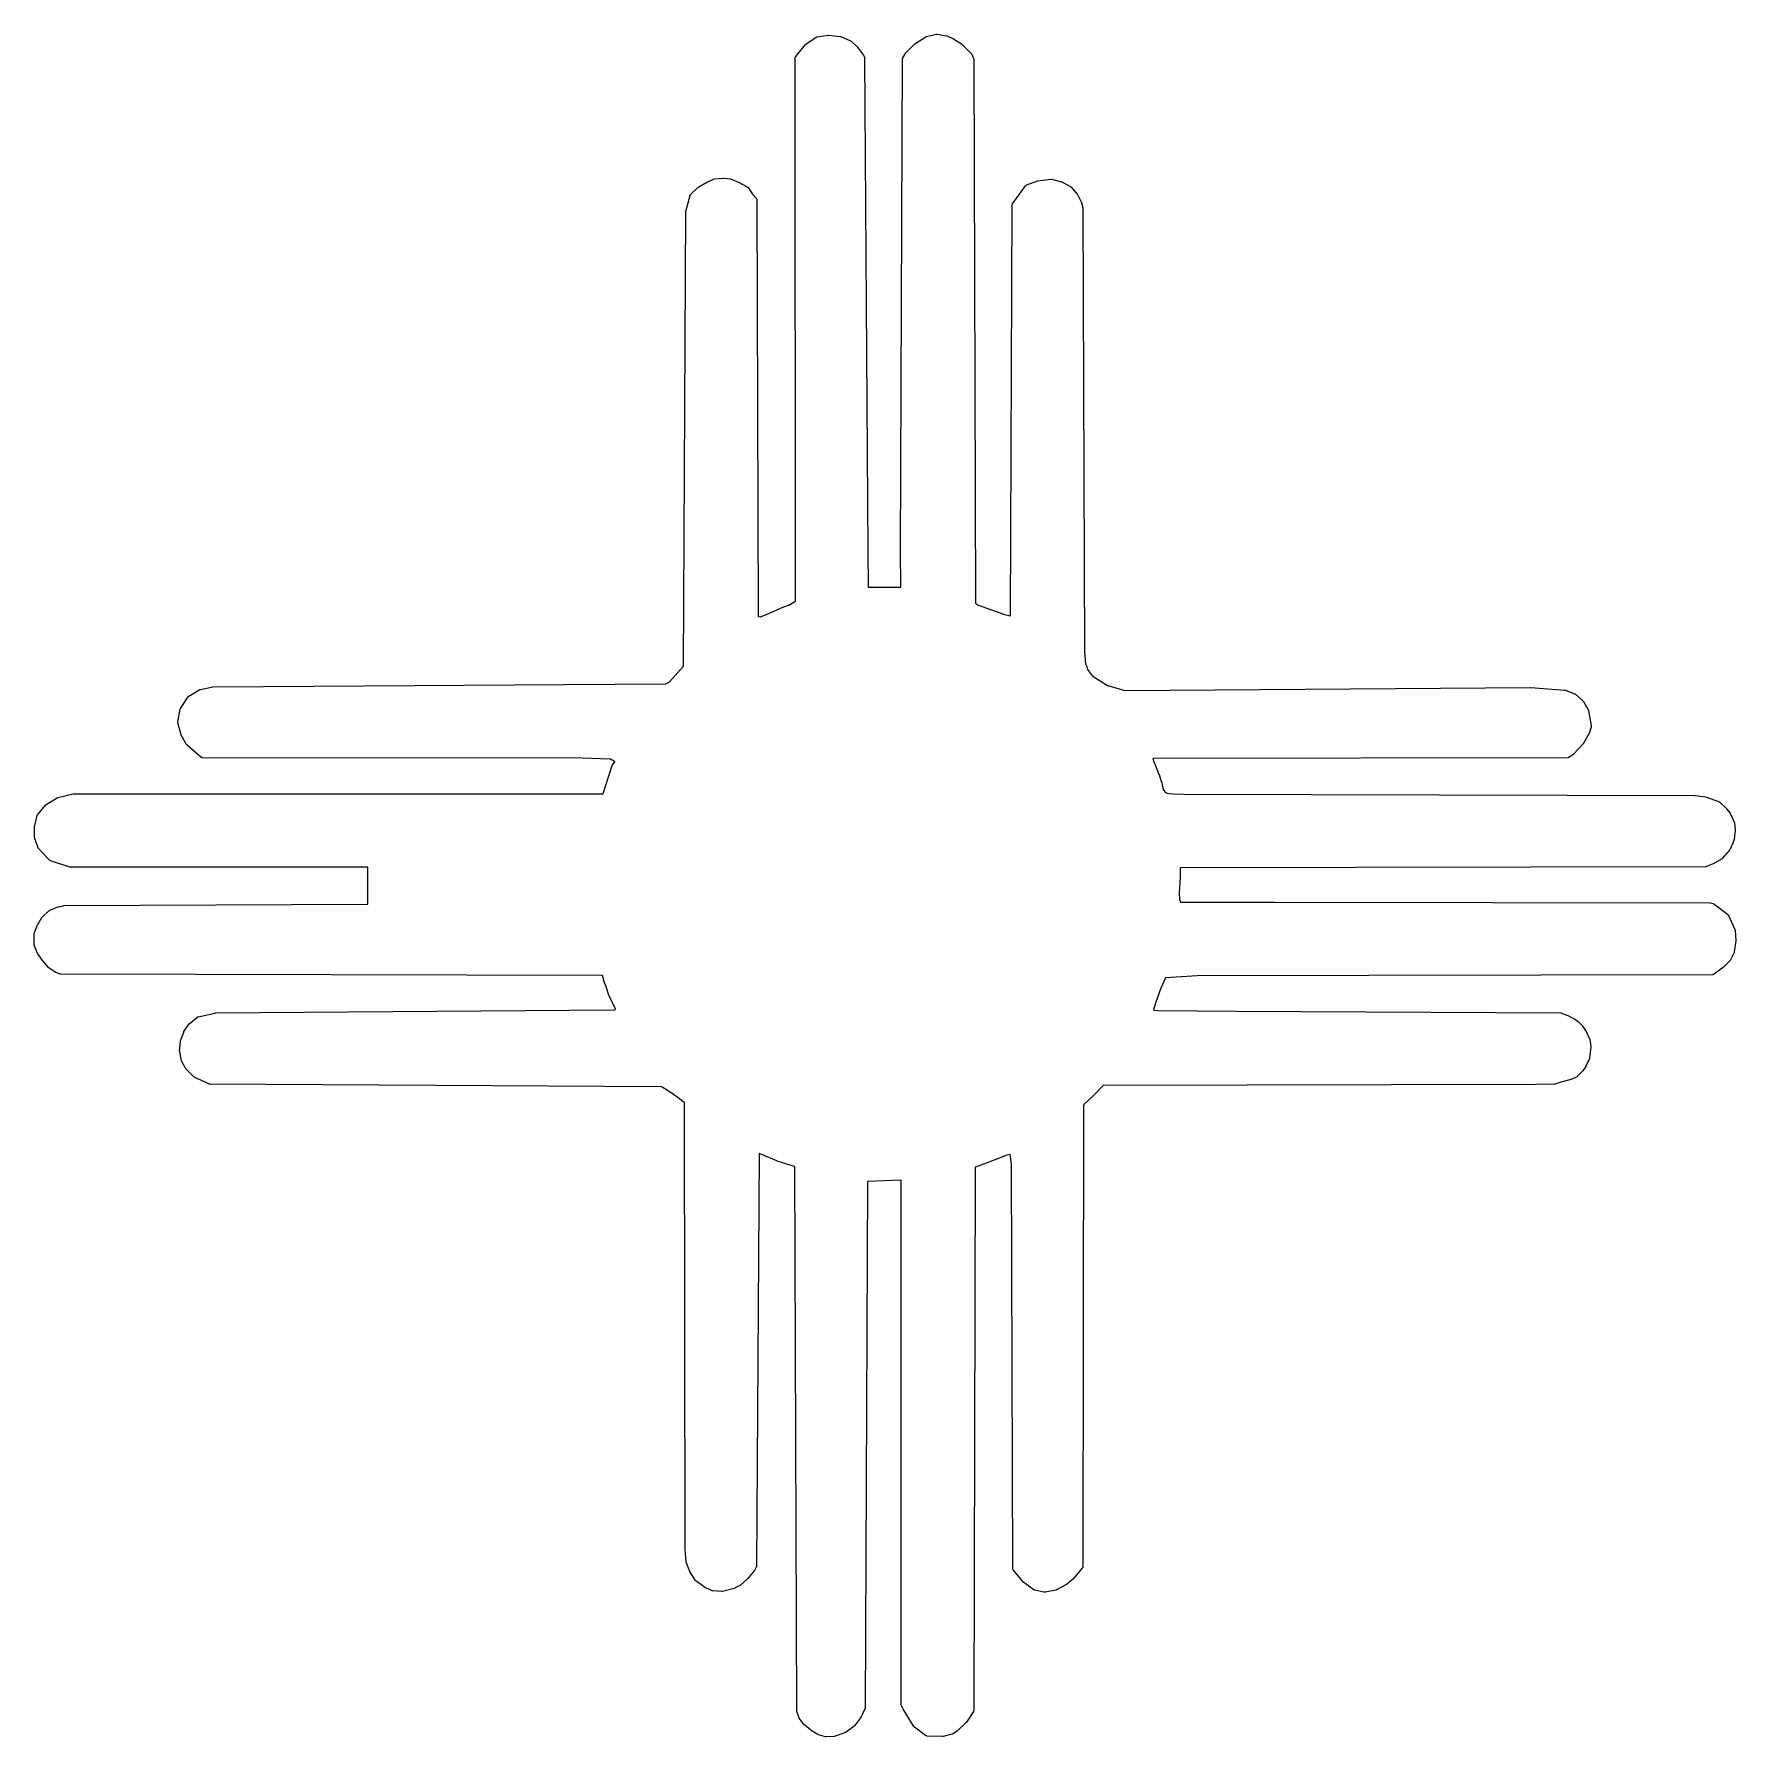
# Model space of a CAD drawing. Extents: x 164.8 to 253.6, y -130.5 to -41.7.
import ezdxf

# ---------------------------------------------------------------- set-up
doc = ezdxf.new("R2010")
doc.units = 0
doc.header["$MEASUREMENT"] = 0
doc.layers.add('BLACK', color=7, linetype='CONTINUOUS')

msp = doc.modelspace()

# ---------------------------------------------------------------- linework, layer by layer
at = {"layer": 'Black'}
for p, q in [((205.627, -41.8092), (206.206, -41.7245)), ((206.206, -41.7245), (206.223, -41.7254)), ((206.223, -41.7254), (206.24, -41.7242)), ((206.24, -41.7242), (206.82, -41.7961)), ((211.337, -41.7985), (211.84, -41.6727)), ((211.84, -41.6727), (211.842, -41.6726)), ((211.842, -41.6726), (211.844, -41.6719)), ((211.844, -41.6719), (211.867, -41.6714)), ((211.867, -41.6714), (211.89, -41.6703)), ((211.89, -41.6703), (211.891, -41.6709)), ((211.891, -41.6709), (211.893, -41.6709)), ((211.893, -41.6709), (212.369, -41.7548)), ((204.504, -42.8349), (205.007, -42.2236)), ((205.007, -42.2236), (205.021, -42.2123)), ((205.021, -42.2123), (205.034, -42.1995)), ((205.034, -42.1995), (205.574, -41.8301)), ((205.574, -41.8301), (205.577, -41.8285)), ((205.577, -41.8285), (205.58, -41.8258)), ((205.58, -41.8258), (205.6, -41.8188)), ((205.6, -41.8188), (205.619, -41.8106)), ((205.619, -41.8106), (205.623, -41.8106)), ((205.623, -41.8106), (205.627, -41.8092)), ((206.82, -41.7961), (206.836, -41.8016)), ((206.836, -41.8016), (206.853, -41.805)), ((206.853, -41.805), (207.36, -42.0182)), ((207.36, -42.0182), (207.378, -42.0305)), ((207.378, -42.0305), (207.397, -42.0419)), ((207.397, -42.0419), (207.693, -42.3142)), ((207.693, -42.3142), (207.699, -42.3229)), ((207.699, -42.3229), (207.707, -42.33)), ((207.707, -42.33), (207.992, -42.6975)), ((210.254, -42.6438), (210.265, -42.6283)), ((210.265, -42.6283), (210.744, -42.1633)), ((210.744, -42.1633), (210.756, -42.1559)), ((210.756, -42.1559), (210.766, -42.1466)), ((210.766, -42.1466), (211.301, -41.8138)), ((211.301, -41.8138), (211.319, -41.8069)), ((211.319, -41.8069), (211.337, -41.7985)), ((212.369, -41.7548), (212.384, -41.7606)), ((212.384, -41.7606), (212.399, -41.7644)), ((212.399, -41.7644), (212.743, -41.9217)), ((212.743, -41.9217), (212.75, -41.9267)), ((212.75, -41.9267), (212.758, -41.9297)), ((212.758, -41.9297), (213.15, -42.1767)), ((213.15, -42.1767), (213.16, -42.1865)), ((213.16, -42.1865), (213.172, -42.1944)), ((213.172, -42.1944), (213.662, -42.684)), ((204.475, -42.9157), (204.479, -42.8973)), ((204.5, -71.2347), (204.475, -42.9157)), ((204.479, -42.8973), (204.481, -42.8786)), ((204.481, -42.8786), (204.484, -42.8732)), ((204.484, -42.8732), (204.485, -42.8671)), ((204.485, -42.8671), (204.495, -42.8515)), ((204.495, -42.8515), (204.504, -42.8349)), ((207.992, -42.6975), (207.994, -42.7032)), ((207.994, -42.7032), (207.999, -42.7079)), ((207.999, -42.7079), (208.078, -42.8345)), ((208.078, -42.8345), (208.082, -42.8441)), ((208.082, -42.8441), (208.087, -42.8525)), ((208.087, -42.8525), (208.09, -42.867)), ((208.09, -42.867), (208.096, -42.8809)), ((208.096, -42.8809), (208.095, -42.891)), ((208.095, -42.891), (208.097, -42.901)), ((208.097, -42.901), (208.265, -68.6201)), ((209.972, -68.6125), (210.083, -42.9786)), ((210.083, -42.9786), (210.085, -42.972)), ((210.084, -42.9652), (210.09, -42.9479)), ((210.085, -42.972), (210.084, -42.9652)), ((210.09, -42.9479), (210.093, -42.9301)), ((210.093, -42.9301), (210.097, -42.9245)), ((210.097, -42.9245), (210.099, -42.918)), ((210.099, -42.918), (210.242, -42.6582)), ((210.242, -42.6582), (210.254, -42.6438)), ((213.662, -42.684), (213.662, -42.6847)), ((213.662, -42.6847), (213.663, -42.6851)), ((213.663, -42.6851), (213.676, -42.7053)), ((213.676, -42.7053), (213.689, -42.7252)), ((213.689, -42.7252), (213.689, -42.726)), ((213.689, -42.726), (213.69, -42.7267)), ((213.69, -42.7267), (213.793, -42.9847)), ((213.793, -42.9847), (213.797, -43.0082)), ((213.797, -43.0082), (213.802, -43.0316)), ((213.802, -43.0316), (213.878, -71.341)), ((199.024, -50.0387), (199.418, -49.6544)), ((199.418, -49.6544), (199.433, -49.6446)), ((199.433, -49.6446), (199.447, -49.6332)), ((199.447, -49.6332), (199.876, -49.4041)), ((199.876, -49.4041), (199.878, -49.4034)), ((199.878, -49.4034), (199.88, -49.4019)), ((199.88, -49.4019), (200.211, -49.241)), ((200.211, -49.241), (200.234, -49.2349)), ((200.234, -49.2349), (200.258, -49.2285)), ((200.258, -49.2285), (200.726, -49.1955)), ((200.726, -49.1955), (200.736, -49.1968)), ((200.736, -49.1968), (200.747, -49.1957)), ((200.747, -49.1957), (201.094, -49.2286)), ((201.094, -49.2286), (201.111, -49.2337)), ((201.111, -49.2337), (201.129, -49.2368)), ((201.129, -49.2368), (201.394, -49.3411)), ((201.394, -49.3411), (201.396, -49.3425)), ((201.396, -49.3425), (201.399, -49.343)), ((201.399, -49.343), (201.6, -49.4313)), ((201.6, -49.4313), (201.604, -49.4344)), ((201.604, -49.4344), (201.61, -49.4361)), ((201.61, -49.4361), (201.716, -49.4943)), ((201.716, -49.4943), (201.717, -49.4946)), ((201.717, -49.4946), (201.717, -49.4947)), ((201.717, -49.4947), (201.976, -49.6381)), ((201.976, -49.6381), (201.979, -49.6401)), ((201.979, -49.6401), (201.982, -49.6412)), ((201.982, -49.6412), (201.997, -49.6561)), ((201.997, -49.6561), (202.014, -49.6701)), ((202.014, -49.6701), (202.015, -49.6729)), ((202.015, -49.6729), (202.018, -49.675)), ((202.018, -49.675), (202.092, -49.7776)), ((215.817, -50.5336), (216.487, -49.5873)), ((216.487, -49.5873), (216.496, -49.5783)), ((216.496, -49.5783), (216.504, -49.5678)), ((216.504, -49.5678), (216.514, -49.5615)), ((216.514, -49.5615), (216.523, -49.5532)), ((216.523, -49.5532), (216.535, -49.5486)), ((216.535, -49.5486), (216.546, -49.5417)), ((216.546, -49.5417), (217.095, -49.337)), ((217.095, -49.337), (217.11, -49.3347)), ((217.11, -49.3347), (217.124, -49.33)), ((217.124, -49.33), (217.813, -49.2433)), ((217.813, -49.2433), (217.835, -49.2448)), ((217.835, -49.2448), (217.857, -49.2455)), ((217.857, -49.2455), (218.327, -49.3534)), ((218.327, -49.3534), (218.342, -49.3605)), ((218.342, -49.3605), (218.359, -49.3656)), ((218.359, -49.3656), (218.836, -49.6258)), ((218.836, -49.6258), (218.854, -49.6402)), ((218.854, -49.6402), (218.872, -49.6539)), ((218.872, -49.6539), (219.187, -50.0167)), ((198.774, -50.9268), (198.99, -50.0976)), ((198.99, -50.0976), (198.994, -50.089)), ((198.994, -50.089), (198.996, -50.0796)), ((198.996, -50.0796), (199.005, -50.0669)), ((199.005, -50.0669), (199.012, -50.053)), ((199.012, -50.053), (199.019, -50.0466)), ((199.019, -50.0466), (199.024, -50.0387)), ((202.092, -49.7776), (202.092, -49.7791)), ((202.092, -49.7791), (202.094, -49.7803)), ((202.094, -49.7803), (202.253, -50.0146)), ((202.253, -50.0146), (202.258, -50.0205)), ((202.258, -50.0205), (202.453, -50.2462)), ((202.453, -50.2462), (202.463, -50.2637)), ((202.463, -50.2637), (202.474, -50.2804)), ((202.474, -50.2804), (202.475, -50.2851)), ((202.475, -50.2851), (202.477, -50.2893)), ((202.477, -50.2893), (202.48, -50.3092)), ((202.48, -50.3092), (202.484, -50.3289)), ((202.484, -50.3289), (202.55, -72.0318)), ((215.707, -71.9943), (215.793, -50.6065)), ((215.793, -50.6065), (215.796, -50.5928)), ((215.796, -50.5788), (215.801, -50.5687)), ((215.796, -50.5928), (215.796, -50.5788)), ((215.801, -50.5687), (215.803, -50.5579)), ((215.803, -50.5579), (215.811, -50.5463)), ((215.811, -50.5463), (215.817, -50.5336)), ((219.187, -50.0167), (219.195, -50.0295)), ((219.195, -50.0295), (219.204, -50.0408)), ((219.204, -50.0408), (219.384, -50.3814)), ((219.384, -50.3814), (219.387, -50.3946)), ((219.387, -50.3946), (219.394, -50.4069)), ((219.394, -50.4069), (219.482, -50.7278)), ((198.648, -74.6453), (198.77, -50.9582)), ((198.77, -50.9582), (198.773, -50.9426)), ((198.773, -50.9426), (198.774, -50.9268)), ((219.482, -50.7278), (219.483, -50.7446)), ((219.483, -50.7446), (219.487, -50.761)), ((219.487, -50.761), (219.578, -73.8759)), ((208.265, -68.6201), (208.265, -68.6209)), ((208.265, -68.6209), (208.285, -70.5078)), ((209.972, -68.6134), (209.972, -68.6125)), ((209.972, -68.6144), (209.972, -68.6134)), ((209.992, -70.5034), (209.972, -68.6144)), ((208.285, -70.5078), (208.287, -70.5188)), ((208.287, -70.5188), (208.297, -70.5205)), ((208.297, -70.5205), (209.979, -70.5155)), ((209.979, -70.5155), (209.99, -70.5133)), ((209.99, -70.5133), (209.992, -70.5034)), ((202.666, -72.0762), (203.057, -71.9127)), ((203.057, -71.9127), (203.058, -71.9122)), ((203.058, -71.9122), (203.795, -71.5842)), ((203.795, -71.5842), (203.8, -71.5832)), ((203.8, -71.5832), (203.804, -71.5807)), ((203.804, -71.5807), (204.134, -71.4625)), ((204.134, -71.4625), (204.145, -71.4571)), ((204.145, -71.4571), (204.49, -71.2485)), ((204.49, -71.2485), (204.498, -71.2404)), ((204.498, -71.2404), (204.5, -71.2362)), ((204.5, -71.2362), (204.5, -71.2347)), ((213.878, -71.341), (213.88, -71.3498)), ((213.88, -71.3498), (213.89, -71.3635)), ((213.89, -71.3635), (213.977, -71.4333)), ((213.977, -71.4333), (213.995, -71.4437)), ((213.995, -71.4437), (215.4, -71.9472)), ((202.55, -72.0318), (202.552, -72.0421)), ((202.552, -72.0421), (202.563, -72.0491)), ((202.563, -72.0491), (202.644, -72.0761)), ((202.644, -72.0761), (202.659, -72.0779)), ((202.659, -72.0779), (202.666, -72.0762)), ((215.4, -71.9472), (215.405, -71.9487)), ((215.405, -71.9487), (215.621, -72.0063)), ((215.621, -72.0063), (215.641, -72.0083)), ((215.641, -72.0083), (215.694, -72.0048)), ((215.694, -72.0048), (215.705, -72.0018)), ((215.705, -72.0018), (215.706, -72.0003)), ((215.706, -72.0003), (215.707, -71.9943)), ((219.578, -73.8759), (219.578, -73.881)), ((219.578, -73.881), (219.633, -74.5287)), ((219.633, -74.5287), (219.638, -74.5482)), ((219.638, -74.5482), (219.703, -74.7002)), ((197.727, -75.5625), (197.928, -75.4533)), ((197.928, -75.4533), (197.944, -75.4401)), ((197.944, -75.4401), (198.64, -74.6652)), ((198.64, -74.6652), (198.647, -74.6528)), ((198.647, -74.6528), (198.648, -74.6453)), ((219.703, -74.7002), (219.707, -74.7176)), ((219.707, -74.7176), (219.712, -74.7344)), ((219.712, -74.7344), (219.718, -74.7809)), ((219.718, -74.7809), (219.731, -74.8115)), ((219.731, -74.8115), (219.998, -75.155)), ((219.998, -75.155), (220.014, -75.1696)), ((220.014, -75.1696), (220.769, -75.6466)), ((172.405, -76.8435), (172.806, -76.244)), ((172.806, -76.244), (172.808, -76.2418)), ((172.808, -76.2418), (172.809, -76.239)), ((172.809, -76.239), (172.825, -76.2243)), ((172.825, -76.2243), (172.841, -76.2089)), ((172.841, -76.2089), (172.844, -76.2078)), ((172.844, -76.2078), (172.846, -76.2057)), ((172.846, -76.2057), (173.413, -75.8655)), ((173.413, -75.8655), (173.433, -75.8584)), ((173.433, -75.8584), (173.452, -75.8502)), ((173.452, -75.8502), (174.089, -75.715)), ((174.089, -75.715), (174.102, -75.7148)), ((174.102, -75.7148), (174.115, -75.7122)), ((174.115, -75.7122), (197.698, -75.5702)), ((197.698, -75.5702), (197.727, -75.5625)), ((220.769, -75.6466), (220.785, -75.6538)), ((220.785, -75.6538), (221.682, -75.913)), ((221.682, -75.913), (221.7, -75.9155)), ((221.7, -75.9155), (242.844, -75.7581)), ((242.844, -75.7581), (242.849, -75.7591)), ((242.849, -75.7591), (242.855, -75.7584)), ((242.855, -75.7584), (244.629, -75.8938)), ((244.629, -75.8938), (244.647, -75.8987)), ((244.647, -75.8987), (244.665, -75.9018)), ((244.665, -75.9018), (245.145, -76.0855)), ((245.145, -76.0855), (245.164, -76.097)), ((245.164, -76.097), (245.183, -76.1077)), ((245.183, -76.1077), (245.576, -76.4451)), ((172.268, -77.5375), (172.385, -76.8915)), ((172.385, -76.8915), (172.386, -76.8904)), ((172.386, -76.8893), (172.395, -76.8674)), ((172.386, -76.8904), (172.386, -76.8893)), ((172.395, -76.8674), (172.403, -76.8454)), ((172.403, -76.8454), (172.404, -76.8446)), ((172.404, -76.8446), (172.405, -76.8435)), ((245.576, -76.4451), (245.589, -76.4618)), ((245.589, -76.4618), (245.603, -76.4777)), ((245.603, -76.4777), (245.856, -76.9121)), ((245.856, -76.9121), (245.863, -76.933)), ((245.863, -76.933), (245.871, -76.9536)), ((245.871, -76.9536), (246.014, -77.7539)), ((172.267, -77.5455), (172.268, -77.5416)), ((172.269, -77.5662), (172.267, -77.5455)), ((172.268, -77.5416), (172.268, -77.5375)), ((172.269, -77.5871), (172.269, -77.5662)), ((172.271, -77.5908), (172.269, -77.5871)), ((172.271, -77.5948), (172.271, -77.5908)), ((172.462, -78.2681), (172.271, -77.5948)), ((245.895, -78.1648), (245.89, -78.1786)), ((245.902, -78.1519), (245.895, -78.1648)), ((246.01, -77.815), (245.902, -78.1519)), ((246.013, -77.8035), (246.01, -77.809)), ((246.01, -77.809), (246.01, -77.815)), ((246.015, -77.7657), (246.013, -77.7845)), ((246.013, -77.7845), (246.013, -77.8035)), ((246.014, -77.7539), (246.014, -77.76)), ((246.014, -77.76), (246.015, -77.7657)), ((172.469, -78.2816), (172.462, -78.2681)), ((172.474, -78.2961), (172.469, -78.2816)), ((172.709, -78.711), (172.474, -78.2961)), ((172.723, -78.7272), (172.709, -78.711)), ((172.736, -78.7441), (172.723, -78.7272)), ((173.472, -79.3845), (172.736, -78.7441)), ((245.569, -78.7088), (245.099, -79.2226)), ((245.575, -78.6979), (245.569, -78.7088)), ((245.584, -78.6884), (245.575, -78.6979)), ((245.89, -78.1786), (245.584, -78.6884)), ((173.489, -79.3946), (173.472, -79.3845)), ((173.506, -79.406), (173.489, -79.3946)), ((173.511, -79.4069), (173.506, -79.406)), ((173.515, -79.4091), (173.511, -79.4069)), ((173.535, -79.4117), (173.515, -79.4091)), ((173.555, -79.4157), (173.535, -79.4117)), ((193.364, -79.4461), (173.555, -79.4157)), ((193.366, -79.4462), (193.364, -79.4461)), ((194.814, -79.4914), (193.366, -79.4462)), ((194.752, -80.3605), (194.928, -79.8167)), ((194.84, -79.498), (194.814, -79.4914)), ((195.056, -79.6059), (194.84, -79.498)), ((194.928, -79.8167), (194.939, -79.7985)), ((194.939, -79.7985), (194.948, -79.7797)), ((194.948, -79.7797), (195.064, -79.6239)), ((195.068, -79.6165), (195.056, -79.6059)), ((195.064, -79.6239), (195.068, -79.6165)), ((223.147, -79.4512), (223.136, -79.4533)), ((223.136, -79.4533), (223.136, -79.4556)), ((223.136, -79.4556), (223.136, -79.4591)), ((223.136, -79.4591), (223.174, -79.5852)), ((223.169, -79.4512), (223.147, -79.4512)), ((244.79, -79.4157), (223.169, -79.4512)), ((223.169, -79.4512), (223.169, -79.4512)), ((223.169, -79.4512), (223.169, -79.4512)), ((223.174, -79.5852), (223.176, -79.5914)), ((223.176, -79.5914), (223.271, -79.8213)), ((223.271, -79.8213), (223.271, -79.8221)), ((223.271, -79.8221), (223.271, -79.8228)), ((223.271, -79.8228), (223.458, -80.2911)), ((244.804, -79.4129), (244.79, -79.4157)), ((244.818, -79.4126), (244.804, -79.4129)), ((244.828, -79.4081), (244.818, -79.4126)), ((244.839, -79.406), (244.828, -79.4081)), ((244.851, -79.3982), (244.839, -79.406)), ((244.863, -79.3925), (244.851, -79.3982)), ((245.078, -79.2407), (244.863, -79.3925)), ((245.088, -79.2307), (245.078, -79.2407)), ((245.099, -79.2226), (245.088, -79.2307)), ((194.452, -81.2914), (194.752, -80.3607)), ((194.752, -80.3606), (194.752, -80.3605)), ((194.752, -80.3607), (194.752, -80.3606)), ((223.458, -80.2911), (223.458, -80.2947)), ((223.458, -80.2947), (223.46, -80.2979)), ((223.46, -80.2979), (223.579, -80.6556)), ((223.579, -80.6556), (223.58, -80.6605)), ((223.58, -80.6605), (223.582, -80.665)), ((223.582, -80.665), (223.621, -80.8215)), ((223.621, -80.8215), (223.621, -80.8229)), ((223.621, -80.8229), (223.622, -80.824)), ((223.622, -80.824), (223.661, -80.9963)), ((165.403, -81.8585), (165.978, -81.5134)), ((165.978, -81.5134), (165.996, -81.507)), ((165.996, -81.507), (166.013, -81.499)), ((166.013, -81.499), (166.812, -81.3039)), ((166.812, -81.3039), (166.828, -81.3033)), ((166.828, -81.3033), (166.842, -81.3003)), ((166.842, -81.3003), (194.434, -81.3054)), ((194.434, -81.3054), (194.444, -81.3034)), ((194.444, -81.3034), (194.452, -81.2914)), ((223.661, -80.9963), (223.664, -81.0047)), ((223.664, -81.0047), (223.7, -81.101)), ((223.7, -81.101), (223.707, -81.1129)), ((223.707, -81.1129), (223.76, -81.1958)), ((223.76, -81.1958), (223.783, -81.2164)), ((223.783, -81.2164), (223.85, -81.2541)), ((223.85, -81.2541), (223.872, -81.2614)), ((223.872, -81.2614), (223.996, -81.2798)), ((223.996, -81.2798), (223.999, -81.2801)), ((223.999, -81.2801), (224.219, -81.3051)), ((224.219, -81.3051), (224.223, -81.3055)), ((224.223, -81.3055), (224.753, -81.3257)), ((224.753, -81.3257), (224.756, -81.3257)), ((224.756, -81.3257), (251.416, -81.3816)), ((251.416, -81.3816), (251.424, -81.3833)), ((251.424, -81.3833), (251.433, -81.3828)), ((251.433, -81.3828), (251.986, -81.4611)), ((251.986, -81.4611), (251.998, -81.4653)), ((251.998, -81.4653), (252.011, -81.4672)), ((252.011, -81.4672), (252.668, -81.7025)), ((252.668, -81.7025), (252.67, -81.7037)), ((252.67, -81.7037), (252.673, -81.7041)), ((252.673, -81.7041), (252.692, -81.7164)), ((252.692, -81.7164), (252.711, -81.728)), ((164.799, -82.9525), (164.93, -82.4263)), ((164.93, -82.4263), (164.932, -82.4225)), ((164.932, -82.4225), (164.933, -82.4184)), ((164.933, -82.4184), (164.943, -82.4002)), ((164.943, -82.4002), (164.951, -82.3815)), ((164.951, -82.3815), (164.955, -82.3787)), ((164.955, -82.3787), (164.957, -82.375)), ((164.957, -82.375), (165.371, -81.8853)), ((165.371, -81.8853), (165.387, -81.8724)), ((165.387, -81.8724), (165.403, -81.8585)), ((252.711, -81.728), (252.712, -81.7298)), ((252.712, -81.7298), (252.714, -81.7311)), ((252.714, -81.7311), (253.065, -82.0724)), ((253.065, -82.0724), (253.069, -82.0785)), ((253.069, -82.0785), (253.075, -82.0833)), ((253.075, -82.0833), (253.258, -82.3088)), ((253.258, -82.3088), (253.266, -82.3231)), ((253.266, -82.3231), (253.275, -82.3362)), ((253.275, -82.3362), (253.473, -82.7703)), ((164.785, -83.5387), (164.795, -82.9811)), ((164.795, -82.9811), (164.798, -82.9669)), ((164.798, -82.9669), (164.799, -82.9525)), ((253.526, -83.2153), (253.468, -83.6655)), ((253.473, -82.7703), (253.478, -82.7898)), ((253.478, -82.7898), (253.484, -82.809)), ((253.484, -82.809), (253.526, -83.1852)), ((253.526, -83.1852), (253.525, -83.2002)), ((253.525, -83.2002), (253.526, -83.2153)), ((164.789, -83.5602), (164.785, -83.5387)), ((164.792, -83.582), (164.789, -83.5602)), ((164.974, -84.1137), (164.792, -83.582)), ((164.975, -84.1159), (164.974, -84.1137)), ((164.976, -84.1183), (164.975, -84.1159)), ((164.988, -84.1372), (164.976, -84.1183)), ((164.999, -84.1566), (164.988, -84.1372)), ((165.001, -84.1581), (164.999, -84.1566)), ((165.002, -84.1602), (165.001, -84.1581)), ((165.571, -84.7569), (165.002, -84.1602)), ((253.216, -84.2548), (252.847, -84.6815)), ((253.225, -84.2398), (253.216, -84.2548)), ((253.235, -84.2259), (253.225, -84.2398)), ((253.397, -83.8827), (253.235, -84.2259)), ((253.399, -83.8753), (253.397, -83.8827)), ((253.403, -83.8687), (253.399, -83.8753)), ((253.463, -83.6895), (253.403, -83.8687)), ((253.464, -83.6772), (253.463, -83.6895)), ((253.468, -83.6655), (253.464, -83.6772)), ((165.576, -84.7607), (165.571, -84.7569)), ((165.58, -84.7658), (165.576, -84.7607)), ((165.596, -84.7748), (165.58, -84.7658)), ((165.611, -84.7855), (165.596, -84.7748)), ((165.618, -84.7869), (165.611, -84.7855)), ((165.623, -84.7901), (165.618, -84.7869)), ((166.63, -85.1193), (165.623, -84.7901)), ((166.65, -85.1217), (166.63, -85.1193)), ((166.67, -85.1256), (166.65, -85.1217)), ((182.172, -85.1205), (166.67, -85.1256)), ((182.182, -85.1224), (182.172, -85.1205)), ((182.174, -87.0495), (182.184, -85.1332)), ((182.184, -85.1332), (182.182, -85.1224)), ((224.563, -85.1583), (224.561, -85.1678)), ((224.561, -85.1678), (224.561, -85.6554)), ((224.574, -85.156), (224.563, -85.1583)), ((251.983, -85.1002), (224.574, -85.156)), ((252.005, -85.0958), (251.983, -85.1002)), ((251.983, -85.1002), (251.983, -85.1002)), ((251.983, -85.1002), (251.983, -85.1002)), ((252.032, -85.0904), (252.005, -85.0958)), ((252.368, -84.9503), (252.032, -85.0904)), ((252.032, -85.0904), (252.032, -85.0904)), ((252.032, -85.0904), (252.032, -85.0904)), ((252.374, -84.9466), (252.368, -84.9503)), ((252.38, -84.9446), (252.374, -84.9466)), ((252.811, -84.7098), (252.38, -84.9446)), ((252.829, -84.6953), (252.811, -84.7098)), ((252.847, -84.6815), (252.829, -84.6953)), ((224.561, -85.6625), (224.516, -86.4685)), ((224.561, -85.6554), (224.561, -85.6589)), ((224.561, -85.6589), (224.561, -85.6625)), ((224.516, -86.4685), (224.516, -86.475)), ((224.516, -86.475), (224.531, -86.7992)), ((224.531, -86.7992), (224.533, -86.8145)), ((224.533, -86.8145), (224.573, -86.9472)), ((224.573, -86.9472), (224.578, -86.9559)), ((224.578, -86.9559), (224.592, -86.9594)), ((224.592, -86.9594), (229.514, -86.9442)), ((229.514, -86.9442), (229.514, -86.9443)), ((229.514, -86.9443), (229.515, -86.9442)), ((229.515, -86.9442), (252.198, -86.9899)), ((252.198, -86.9899), (252.212, -86.9927)), ((252.212, -86.9927), (252.226, -86.9931)), ((252.226, -86.9931), (252.365, -87.0249)), ((252.365, -87.0249), (252.365, -87.0249)), ((252.365, -87.0249), (252.365, -87.0249)), ((252.365, -87.0249), (252.387, -87.035)), ((252.387, -87.035), (252.41, -87.0452)), ((252.41, -87.0452), (252.41, -87.0452)), ((252.41, -87.0452), (252.41, -87.0453)), ((252.41, -87.0453), (252.687, -87.2424)), ((164.954, -88.1176), (165.178, -87.7511)), ((165.178, -87.7511), (165.189, -87.7388)), ((165.189, -87.7388), (165.199, -87.725)), ((165.199, -87.725), (165.545, -87.3974)), ((165.545, -87.3974), (165.565, -87.385)), ((165.565, -87.385), (165.584, -87.3721)), ((165.584, -87.3721), (165.999, -87.2023)), ((165.999, -87.2023), (166.01, -87.2002)), ((166.01, -87.2002), (166.02, -87.1959)), ((166.02, -87.1959), (166.296, -87.1351)), ((166.296, -87.1351), (166.309, -87.1348)), ((166.309, -87.1348), (166.323, -87.1321)), ((166.323, -87.1321), (182.161, -87.0611)), ((182.161, -87.0611), (182.172, -87.0588)), ((182.172, -87.0588), (182.174, -87.0495)), ((252.687, -87.2424), (252.689, -87.2443)), ((252.689, -87.2443), (252.691, -87.2455)), ((252.691, -87.2455), (253.137, -87.5902)), ((253.137, -87.5902), (253.141, -87.595)), ((253.141, -87.595), (253.146, -87.5983)), ((253.146, -87.5983), (253.157, -87.6135)), ((253.157, -87.6135), (253.169, -87.6276)), ((253.169, -87.6276), (253.171, -87.6336)), ((253.171, -87.6336), (253.175, -87.6387)), ((253.175, -87.6387), (253.508, -88.3823)), ((164.765, -88.6385), (164.769, -88.6163)), ((164.765, -89.1546), (164.765, -88.6385)), ((164.769, -88.6163), (164.773, -88.594)), ((164.773, -88.594), (164.943, -88.1391)), ((164.943, -88.1391), (164.95, -88.1289)), ((164.95, -88.1289), (164.954, -88.1176)), ((253.508, -88.3823), (253.513, -88.4032)), ((253.513, -88.4032), (253.519, -88.4239)), ((253.519, -88.4239), (253.562, -88.9461)), ((164.769, -89.1785), (164.765, -89.1546)), ((164.774, -89.2024), (164.769, -89.1785)), ((164.947, -89.6282), (164.774, -89.2024)), ((164.955, -89.6403), (164.947, -89.6282)), ((164.961, -89.6536), (164.955, -89.6403)), ((165.132, -89.8959), (164.961, -89.6536)), ((253.463, -89.5724), (253.277, -89.9584)), ((253.468, -89.5542), (253.463, -89.5724)), ((253.475, -89.5366), (253.468, -89.5542)), ((253.561, -88.9757), (253.475, -89.5366)), ((253.562, -88.9461), (253.56, -88.9609)), ((253.56, -88.9609), (253.561, -88.9757)), ((165.136, -89.9), (165.132, -89.8959)), ((165.139, -89.9053), (165.136, -89.9)), ((165.522, -90.352), (165.139, -89.9053)), ((165.534, -90.361), (165.522, -90.352)), ((165.544, -90.3717), (165.534, -90.361)), ((165.862, -90.6056), (165.544, -90.3717)), ((252.915, -90.3386), (252.418, -90.7088)), ((252.922, -90.3311), (252.915, -90.3386)), ((252.93, -90.3253), (252.922, -90.3311)), ((253.254, -89.9917), (252.93, -90.3253)), ((253.265, -89.9747), (253.254, -89.9917)), ((253.277, -89.9584), (253.265, -89.9747)), ((165.879, -90.6137), (165.862, -90.6056)), ((165.895, -90.6233), (165.879, -90.6137)), ((166.121, -90.7015), (165.895, -90.6233)), ((166.142, -90.7044), (166.121, -90.7015)), ((166.163, -90.7085), (166.142, -90.7044)), ((194.402, -90.7694), (166.163, -90.7085)), ((194.416, -90.7728), (194.402, -90.7694)), ((194.42, -90.7816), (194.416, -90.7728)), ((194.553, -91.2093), (194.42, -90.7816)), ((194.554, -91.2113), (194.553, -91.2093)), ((194.555, -91.2135), (194.554, -91.2113)), ((194.78, -91.8601), (194.555, -91.2135)), ((223.56, -91.442), (223.307, -92.1141)), ((223.562, -91.4381), (223.56, -91.442)), ((223.806, -90.8996), (223.562, -91.4381)), ((223.809, -90.8954), (223.806, -90.8996)), ((223.811, -90.8937), (223.809, -90.8954)), ((223.822, -90.8906), (223.811, -90.8937)), ((225.454, -90.7899), (223.822, -90.8906)), ((225.457, -90.7898), (225.454, -90.7899)), ((252.343, -90.734), (225.457, -90.7898)), ((252.358, -90.7309), (252.343, -90.734)), ((252.373, -90.7301), (252.358, -90.7309)), ((252.382, -90.7261), (252.373, -90.7301)), ((252.391, -90.7242), (252.382, -90.7261)), ((252.404, -90.7155), (252.391, -90.7242)), ((252.418, -90.7088), (252.404, -90.7155)), ((194.784, -91.8662), (194.78, -91.8601)), ((194.785, -91.873), (194.784, -91.8662)), ((195.099, -92.5293), (194.785, -91.873)), ((223.306, -92.1173), (223.185, -92.4999)), ((223.307, -92.1141), (223.306, -92.1173)), ((172.886, -93.2729), (173.27, -92.9533)), ((173.27, -92.9533), (173.275, -92.9507)), ((173.275, -92.9507), (173.279, -92.9468)), ((173.279, -92.9468), (173.297, -92.9389)), ((173.297, -92.9389), (173.314, -92.9296)), ((173.314, -92.9296), (173.319, -92.9291)), ((173.319, -92.9291), (173.324, -92.9269)), ((173.324, -92.9269), (174.206, -92.7332)), ((174.206, -92.7332), (174.219, -92.7329)), ((174.219, -92.7329), (174.232, -92.7302)), ((174.232, -92.7302), (195.035, -92.5679)), ((195.035, -92.5679), (195.066, -92.559)), ((195.066, -92.559), (195.092, -92.5438)), ((195.092, -92.5438), (195.1, -92.5361)), ((195.1, -92.5337), (195.099, -92.5293)), ((195.1, -92.5361), (195.1, -92.5337)), ((223.173, -92.5503), (223.172, -92.5598)), ((223.172, -92.5598), (223.183, -92.5706)), ((223.184, -92.5036), (223.173, -92.5503)), ((223.183, -92.5706), (223.195, -92.5771)), ((223.185, -92.4999), (223.184, -92.5036)), ((223.195, -92.5771), (223.217, -92.5847)), ((223.217, -92.5847), (223.373, -92.6077)), ((223.373, -92.6077), (223.382, -92.6084)), ((223.382, -92.6084), (227.492, -92.6287)), ((227.492, -92.6287), (227.492, -92.6287)), ((227.492, -92.6287), (227.493, -92.6287)), ((227.493, -92.6287), (244.422, -92.7302)), ((244.422, -92.7302), (244.444, -92.7346)), ((244.444, -92.7346), (244.465, -92.7379)), ((244.465, -92.7379), (244.742, -92.8395)), ((244.742, -92.8395), (244.749, -92.8434)), ((244.749, -92.8434), (244.756, -92.8455)), ((244.756, -92.8455), (245.121, -93.0304)), ((245.121, -93.0304), (245.129, -93.0369)), ((245.129, -93.0369), (245.139, -93.0413)), ((245.139, -93.0413), (245.35, -93.1965)), ((245.35, -93.1965), (245.358, -93.2043)), ((245.358, -93.2043), (245.366, -93.2103)), ((245.366, -93.2103), (245.549, -93.3982)), ((172.406, -94.1926), (172.572, -93.7265)), ((172.572, -93.7265), (172.581, -93.7123)), ((172.581, -93.7123), (172.587, -93.697)), ((172.587, -93.697), (172.862, -93.2984)), ((172.862, -93.2984), (172.875, -93.2863)), ((172.875, -93.2863), (172.886, -93.2729)), ((245.549, -93.3982), (245.555, -93.4073)), ((245.555, -93.4073), (245.563, -93.4149)), ((245.563, -93.4149), (245.719, -93.6413)), ((245.719, -93.6413), (245.723, -93.6508)), ((245.723, -93.6508), (245.729, -93.6591)), ((245.729, -93.6591), (245.929, -94.0838)), ((245.929, -94.0838), (245.934, -94.103)), ((245.934, -94.103), (245.941, -94.1218)), ((245.941, -94.1218), (245.987, -94.4831)), ((172.361, -94.719), (172.399, -94.2256)), ((172.363, -94.7367), (172.361, -94.719)), ((172.363, -94.7546), (172.363, -94.7367)), ((172.462, -95.2311), (172.363, -94.7546)), ((172.399, -94.2256), (172.403, -94.2093)), ((172.403, -94.2093), (172.406, -94.1926)), ((245.987, -94.5133), (245.925, -95.0722)), ((245.987, -94.4831), (245.986, -94.4982)), ((245.986, -94.4982), (245.987, -94.5133)), ((172.47, -95.2487), (172.462, -95.2311)), ((172.475, -95.2668), (172.47, -95.2487)), ((172.666, -95.6116), (172.475, -95.2668)), ((172.677, -95.624), (172.666, -95.6116)), ((172.686, -95.6377), (172.677, -95.624)), ((173.079, -96.0503), (172.686, -95.6377)), ((245.553, -95.7718), (245.279, -96.0458)), ((245.56, -95.7615), (245.553, -95.7718)), ((245.569, -95.7529), (245.56, -95.7615)), ((245.724, -95.5228), (245.569, -95.7529)), ((245.728, -95.5132), (245.724, -95.5228)), ((245.734, -95.5047), (245.728, -95.5132)), ((245.914, -95.1111), (245.734, -95.5047)), ((245.919, -95.0915), (245.914, -95.1111)), ((245.925, -95.0722), (245.919, -95.0915)), ((173.099, -96.064), (173.079, -96.0503)), ((173.118, -96.078), (173.099, -96.064)), ((173.879, -96.4273), (173.118, -96.078)), ((173.881, -96.4278), (173.879, -96.4273)), ((173.882, -96.4289), (173.881, -96.4278)), ((173.905, -96.4335), (173.882, -96.4289)), ((173.927, -96.4388), (173.905, -96.4335)), ((173.929, -96.4385), (173.927, -96.4388)), ((173.931, -96.4389), (173.929, -96.4385)), ((197.507, -96.5859), (173.931, -96.4389)), ((197.541, -96.5961), (197.507, -96.5859)), ((198.143, -96.9912), (197.541, -96.5961)), ((220.524, -96.5294), (220.038, -97.0404)), ((220.534, -96.5223), (220.524, -96.5294)), ((220.546, -96.52), (220.534, -96.5223)), ((243.108, -96.4641), (220.546, -96.52)), ((243.109, -96.464), (243.108, -96.4641)), ((244.08, -96.4492), (243.109, -96.4641)), ((243.109, -96.4641), (243.109, -96.464)), ((244.098, -96.4452), (244.08, -96.4492)), ((244.117, -96.4429), (244.098, -96.4452)), ((244.422, -96.3429), (244.117, -96.4429)), ((244.426, -96.3417), (244.422, -96.3429)), ((244.892, -96.2228), (244.426, -96.3417)), ((244.901, -96.2184), (244.892, -96.2228)), ((244.911, -96.2162), (244.901, -96.2184)), ((245.24, -96.0724), (244.911, -96.2162)), ((245.26, -96.0589), (245.24, -96.0724)), ((245.279, -96.0458), (245.26, -96.0589)), ((198.147, -96.9939), (198.143, -96.9912)), ((198.298, -97.1092), (198.147, -96.9939)), ((198.298, -97.1093), (198.298, -97.1092)), ((198.298, -97.1095), (198.298, -97.1093)), ((198.686, -97.404), (198.298, -97.1095)), ((198.698, -97.419), (198.686, -97.404)), ((198.699, -97.4268), (198.698, -97.419)), ((198.745, -120.712), (198.699, -97.4268)), ((219.527, -97.5291), (219.487, -121.61)), ((219.53, -97.5162), (219.527, -97.5291)), ((219.536, -97.507), (219.53, -97.5162)), ((220.032, -97.0459), (219.536, -97.507)), ((220.035, -97.0427), (220.032, -97.0459)), ((220.038, -97.0404), (220.035, -97.0427)), ((202.59, -100.067), (202.459, -121.582)), ((202.592, -100.059), (202.59, -100.067)), ((202.602, -100.06), (202.592, -100.059)), ((202.981, -100.213), (202.602, -100.06)), ((202.982, -100.214), (202.981, -100.213)), ((203.519, -100.449), (202.982, -100.214)), ((215.515, -100.149), (214.953, -100.38)), ((215.523, -100.146), (215.515, -100.149)), ((215.676, -100.106), (215.523, -100.146)), ((215.69, -100.105), (215.676, -100.106)), ((215.693, -100.114), (215.69, -100.105)), ((215.757, -100.621), (215.693, -100.114)), ((203.526, -100.451), (203.519, -100.449)), ((203.532, -100.454), (203.526, -100.451)), ((204.441, -100.742), (203.532, -100.454)), ((204.453, -100.749), (204.441, -100.742)), ((204.455, -100.759), (204.453, -100.749)), ((204.561, -129.124), (204.455, -100.759)), ((213.863, -100.808), (213.802, -129.09)), ((213.864, -100.797), (213.863, -100.808)), ((213.867, -100.78), (213.864, -100.797)), ((213.868, -100.777), (213.867, -100.78)), ((213.87, -100.774), (213.868, -100.777)), ((213.88, -100.768), (213.87, -100.774)), ((214.947, -100.382), (213.88, -100.768)), ((214.95, -100.38), (214.947, -100.382)), ((214.953, -100.38), (214.95, -100.38)), ((215.758, -100.629), (215.757, -100.621)), ((215.829, -121.702), (215.758, -100.629)), ((208.244, -101.539), (208.133, -128.977)), ((208.246, -101.532), (208.244, -101.539)), ((208.257, -101.528), (208.246, -101.531)), ((208.246, -101.531), (208.246, -101.532)), ((209.989, -101.458), (208.257, -101.528)), ((210, -101.46), (209.989, -101.458)), ((210.002, -101.47), (210, -101.46)), ((210.002, -128.777), (210.002, -101.47)), ((198.746, -120.716), (198.745, -120.712)), ((198.745, -120.72), (198.746, -120.716)), ((198.789, -121.348), (198.745, -120.72)), ((198.794, -121.366), (198.789, -121.348)), ((198.797, -121.383), (198.794, -121.366)), ((198.979, -121.871), (198.797, -121.383)), ((202.442, -121.644), (202.347, -121.813)), ((202.445, -121.637), (202.442, -121.644)), ((202.449, -121.631), (202.445, -121.637)), ((202.452, -121.614), (202.449, -121.631)), ((202.458, -121.597), (202.452, -121.614)), ((202.459, -121.582), (202.457, -121.589)), ((202.457, -121.589), (202.458, -121.597)), ((219.466, -121.674), (219.457, -121.691)), ((219.477, -121.658), (219.466, -121.674)), ((219.478, -121.653), (219.477, -121.658)), ((219.481, -121.648), (219.478, -121.653)), ((219.483, -121.629), (219.481, -121.648)), ((219.487, -121.61), (219.483, -121.629)), ((198.986, -121.883), (198.979, -121.871)), ((198.991, -121.896), (198.986, -121.883)), ((199.281, -122.338), (198.991, -121.896)), ((199.297, -122.354), (199.281, -122.338)), ((199.312, -122.37), (199.297, -122.354)), ((199.72, -122.669), (199.312, -122.37)), ((201.623, -122.574), (201.608, -122.583)), ((201.979, -122.256), (201.623, -122.574)), ((201.985, -122.249), (201.979, -122.256)), ((201.992, -122.243), (201.985, -122.249)), ((202.334, -121.832), (201.992, -122.243)), ((202.34, -121.822), (202.334, -121.832)), ((202.347, -121.813), (202.34, -121.822)), ((215.832, -121.72), (215.829, -121.702)), ((215.834, -121.739), (215.832, -121.72)), ((215.837, -121.744), (215.834, -121.739)), ((215.839, -121.751), (215.837, -121.744)), ((215.849, -121.766), (215.839, -121.751)), ((215.858, -121.782), (215.849, -121.766)), ((216.382, -122.42), (215.858, -121.782)), ((216.395, -122.431), (216.382, -122.42)), ((216.407, -122.443), (216.395, -122.431)), ((216.936, -122.82), (216.407, -122.443)), ((218.635, -122.547), (218.116, -122.821)), ((218.647, -122.537), (218.635, -122.547)), ((218.659, -122.53), (218.647, -122.537)), ((218.991, -122.241), (218.659, -122.53)), ((218.997, -122.234), (218.991, -122.241)), ((219.005, -122.227), (218.997, -122.234)), ((219.457, -121.691), (219.005, -122.227)), ((199.732, -122.675), (199.72, -122.669)), ((199.743, -122.682), (199.732, -122.675)), ((200.151, -122.866), (199.743, -122.682)), ((200.173, -122.871), (200.151, -122.866)), ((200.195, -122.876), (200.173, -122.871)), ((200.646, -122.904), (200.195, -122.876)), ((200.665, -122.902), (200.646, -122.904)), ((200.684, -122.901), (200.665, -122.902)), ((201.216, -122.772), (200.684, -122.901)), ((201.228, -122.766), (201.216, -122.772)), ((201.241, -122.763), (201.228, -122.766)), ((201.594, -122.593), (201.241, -122.763)), ((201.608, -122.583), (201.594, -122.593)), ((216.958, -122.83), (216.936, -122.82)), ((216.936, -122.82), (216.936, -122.82)), ((216.936, -122.82), (216.936, -122.82)), ((216.936, -122.82), (216.936, -122.82)), ((216.981, -122.84), (216.958, -122.83)), ((217.458, -122.95), (216.981, -122.84)), ((217.46, -122.95), (217.458, -122.95)), ((217.463, -122.951), (217.46, -122.95)), ((217.485, -122.951), (217.463, -122.951)), ((217.507, -122.952), (217.485, -122.951)), ((217.51, -122.951), (217.507, -122.952)), ((217.512, -122.951), (217.51, -122.951)), ((218.082, -122.833), (217.512, -122.951)), ((218.098, -122.826), (218.082, -122.833)), ((218.116, -122.821), (218.098, -122.826)), ((210.002, -128.778), (210.002, -128.777)), ((210.002, -128.779), (210.002, -128.778)), ((210.007, -128.802), (210.002, -128.779)), ((204.565, -129.143), (204.561, -129.124)), ((204.568, -129.163), (204.565, -129.143)), ((204.667, -129.469), (204.568, -129.163)), ((204.677, -129.487), (204.667, -129.469)), ((204.686, -129.506), (204.677, -129.487)), ((204.954, -129.859), (204.686, -129.506)), ((207.882, -129.498), (207.58, -129.906)), ((207.887, -129.488), (207.882, -129.498)), ((207.894, -129.48), (207.887, -129.488)), ((208.119, -129.033), (207.894, -129.48)), ((208.12, -129.029), (208.119, -129.033)), ((208.123, -129.025), (208.12, -129.029)), ((208.127, -129.005), (208.123, -129.025)), ((208.132, -128.986), (208.127, -129.005)), ((208.133, -128.977), (208.132, -128.981)), ((208.132, -128.981), (208.132, -128.986)), ((210.012, -128.825), (210.007, -128.802)), ((210.013, -128.826), (210.012, -128.825)), ((210.013, -128.828), (210.013, -128.826)), ((210.09, -129.003), (210.013, -128.828)), ((210.095, -129.011), (210.09, -129.003)), ((210.098, -129.019), (210.095, -129.011)), ((210.675, -129.952), (210.098, -129.019)), ((213.781, -129.16), (213.408, -129.718)), ((213.785, -129.149), (213.781, -129.16)), ((213.792, -129.139), (213.785, -129.149)), ((213.795, -129.126), (213.792, -129.139)), ((213.8, -129.115), (213.795, -129.126)), ((213.802, -129.09), (213.8, -129.102)), ((213.8, -129.102), (213.8, -129.115)), ((204.965, -129.868), (204.954, -129.859)), ((204.974, -129.879), (204.965, -129.868)), ((205.29, -130.143), (204.974, -129.879)), ((205.299, -130.148), (205.29, -130.143)), ((205.306, -130.155), (205.299, -130.148)), ((205.665, -130.37), (205.306, -130.155)), ((205.68, -130.375), (205.665, -130.37)), ((205.695, -130.383), (205.68, -130.375)), ((206.054, -130.489), (205.695, -130.383)), ((206.076, -130.491), (206.054, -130.489)), ((206.098, -130.494), (206.076, -130.491)), ((206.529, -130.466), (206.098, -130.494)), ((206.547, -130.461), (206.529, -130.466)), ((206.565, -130.458), (206.547, -130.461)), ((207.105, -130.257), (206.565, -130.458)), ((207.12, -130.248), (207.105, -130.257)), ((207.136, -130.241), (207.12, -130.248)), ((207.554, -129.932), (207.136, -130.241)), ((207.566, -129.918), (207.554, -129.932)), ((207.58, -129.906), (207.566, -129.918)), ((210.691, -129.969), (210.675, -129.952)), ((210.707, -129.986), (210.691, -129.969)), ((211.281, -130.42), (210.707, -129.986)), ((211.293, -130.426), (211.281, -130.42)), ((211.305, -130.434), (211.293, -130.426)), ((211.315, -130.437), (211.305, -130.434)), ((211.325, -130.442), (211.315, -130.437)), ((211.339, -130.442), (211.325, -130.442)), ((211.353, -130.446), (211.339, -130.442)), ((212.159, -130.474), (211.353, -130.446)), ((212.176, -130.471), (212.159, -130.474)), ((212.194, -130.47), (212.176, -130.471)), ((212.65, -130.357), (212.194, -130.47)), ((212.668, -130.349), (212.65, -130.357)), ((212.686, -130.343), (212.668, -130.349)), ((212.925, -130.198), (212.686, -130.343)), ((212.936, -130.188), (212.925, -130.198)), ((212.949, -130.179), (212.936, -130.188)), ((213.392, -129.737), (212.949, -130.179)), ((213.399, -129.726), (213.392, -129.737)), ((213.408, -129.718), (213.399, -129.726))]:
    msp.add_line(p, q, dxfattribs=at)

doc.saveas('drawing.dxf')
